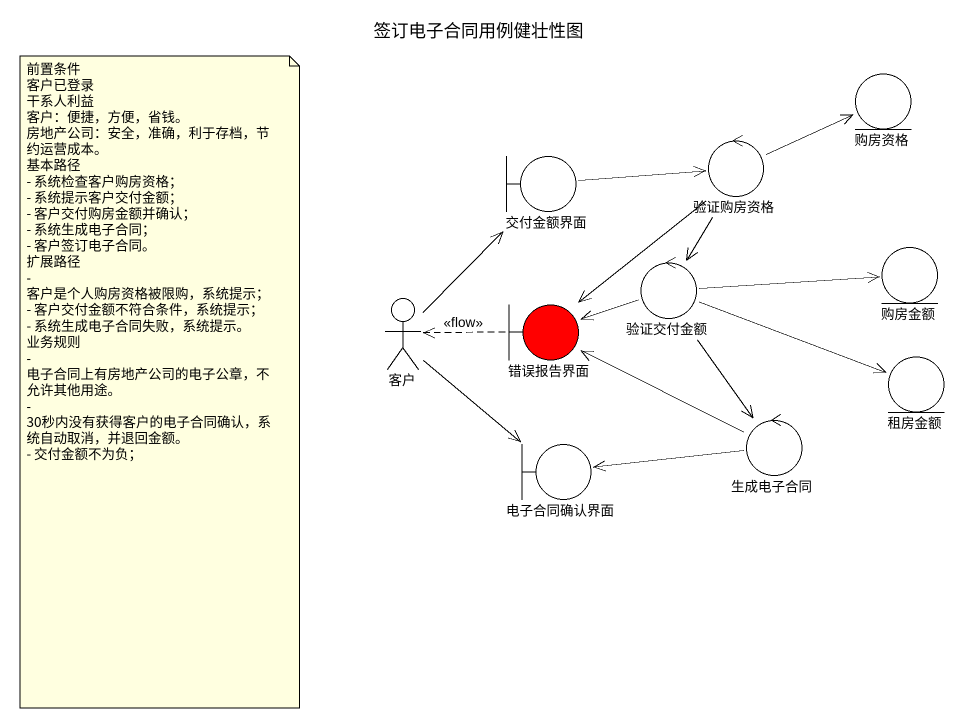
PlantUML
@startuml
title 签订电子合同用例健壮性图
entity 购房资格
boundary 交付金额界面
control 验证购房资格
control 验证交付金额
entity 购房金额
actor 客户
boundary 错误报告界面 #FF0000
entity 租房金额
boundary 电子合同确认界面
control 生成电子合同
交付金额界面 -right-> 验证购房资格
验证购房资格 -right-> 购房资格
验证购房资格 --> 验证交付金额
验证购房资格 --> 错误报告界面
验证交付金额 -right-> 购房金额
验证交付金额 -left-> 错误报告界面
验证交付金额 -right-> 租房金额
验证交付金额 --> 生成电子合同
客户 -up-> 交付金额界面
客户 --> 电子合同确认界面
错误报告界面 .left.> 客户 : <<flow>>
生成电子合同 -left-> 错误报告界面
生成电子合同 -left-> 电子合同确认界面
note as N1
  前置条件
  客户已登录
  干系人利益
  客户：便捷，方便，省钱。
  房地产公司：安全，准确，利于存档，节约运营成本。
  基本路径
  - 系统检查客户购房资格；
  - 系统提示客户交付金额；
  - 客户交付购房金额并确认；
  - 系统生成电子合同；
  - 客户签订电子合同。
  扩展路径
  - 客户是个人购房资格被限购，系统提示；
  - 客户交付金额不符合条件，系统提示；
  - 系统生成电子合同失败，系统提示。
  业务规则
  - 电子合同上有房地产公司的电子公章，不允许其他用途。
  - 30秒内没有获得客户的电子合同确认，系统自动取消，并退回金额。
  - 交付金额不为负；
end note
@enduml
